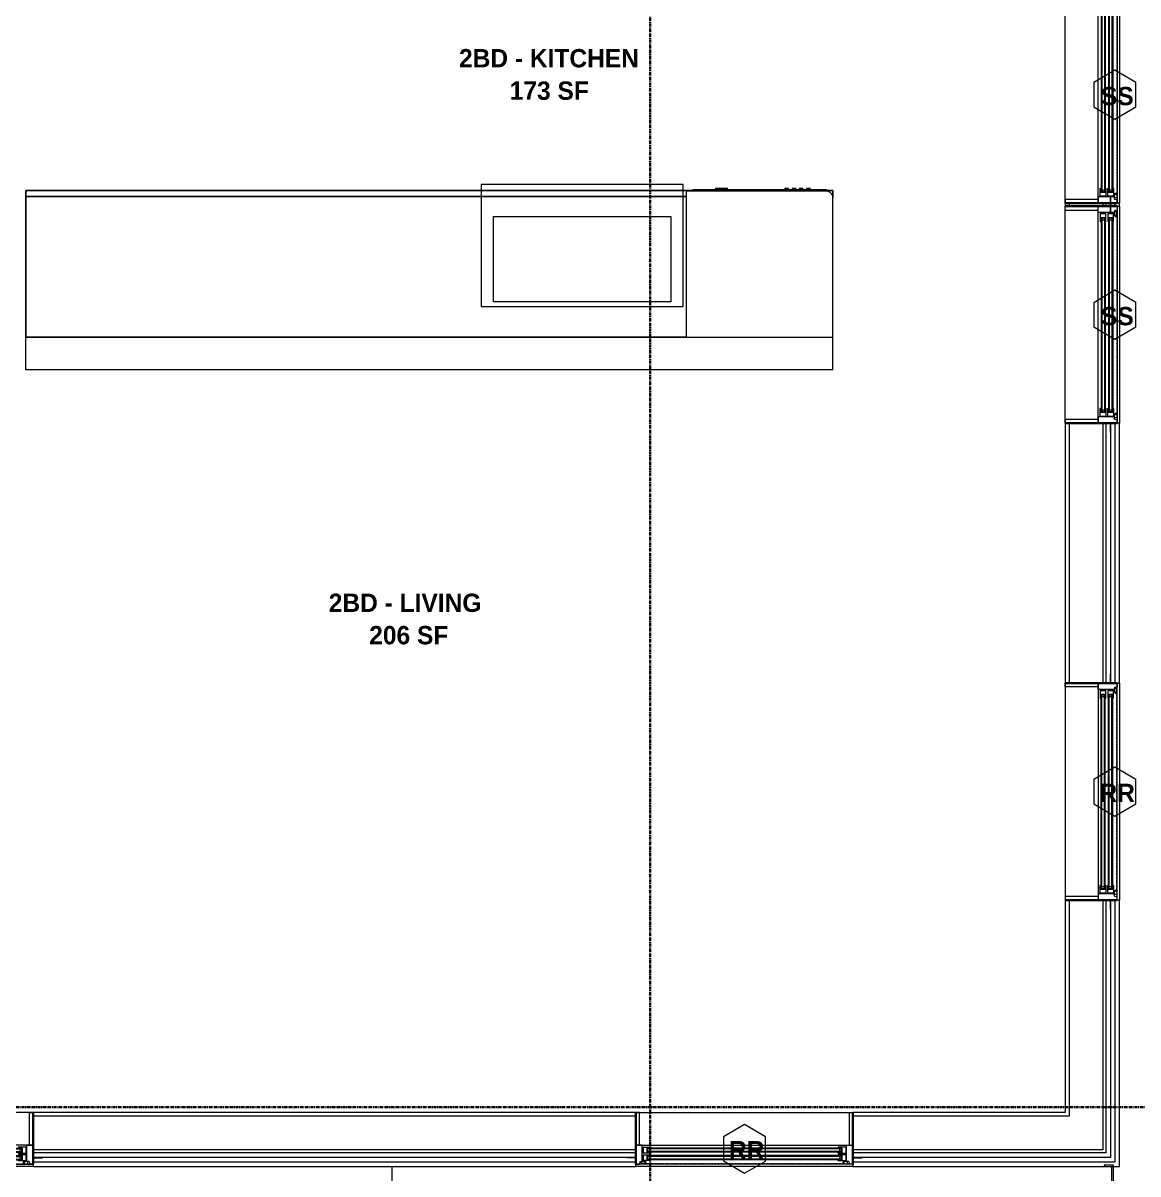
# Model space of a CAD drawing. Header units: inches. Extents: x -4058 to -1781, y 9814 to 12264.
# Drawn here: x -2275.9 to -2093.6, y 11274.8 to 11463.1 of the extents above; entities that cross this region are included whole.
import ezdxf

# ---------------------------------------------------------------- set-up
doc = ezdxf.new("R2010")
doc.units = ezdxf.units.IN
doc.header["$MEASUREMENT"] = 0
doc.linetypes.add('Dash', pattern=[0.25, 0.125, -0.125])
doc.linetypes.add('Grid Line 1_2_', pattern=[0.875, 0.5, -0.125, 0.125, -0.125])
for name, color, linetype, lineweight in [('0-1', 7, 'Continuous', 5), ('0-2', 7, 'Continuous', 9), ('A-AREA-IDEN', 2, 'Continuous', 9), ('A-DETL-GENF-HDLN-1', 7, 'Dash', 9), ('A-DETL-GENF-HDLN-2', 1, 'Continuous', 18), ('A-FLOR-1', 7, 'Continuous', 9), ('A-GLAZ', 151, 'Continuous', 18), ('A-GLAZ-1', 10, 'Continuous', 30), ('A-GLAZ-2', 7, 'Continuous', 9), ('A-GLAZ-CWMG-1', 7, 'Continuous', 9), ('A-GLAZ-IDEN', 152, 'Continuous', 9), ('A-WALL-1', 7, 'Continuous', 9), ('A-WALL-2', 250, 'Continuous', 18), ('A-WALL-3', 113, 'Continuous', 9), ('P-SANR-FIXT', 6, 'Continuous', 9), ('Q-CASE', 31, 'Continuous', 9), ('Q-SPCQ', 91, 'Continuous', 9), ('S-GRID-1', 1, 'Grid Line 1_2_', 30)]:
    doc.layers.add(name, color=color, linetype=linetype, lineweight=lineweight)
doc.styles.add('Century Gothic_B_1', font='GOTHICB.TTF', dxfattribs={"height": 3})

# ---------------------------------------------------------------- blocks, each defined once
blk = doc.blocks.new('Window-Double_Hung-Marvin-Essential - 1-WIDE _TEMP ALL_ ESDH3066-3454274-UNIT PLANS - 1ST FLOOR')
at = {"layer": 'A-DETL-GENF-HDLN-1'}
blk.add_line((16.1, 3.97), (-16.5, 3.97), dxfattribs=at)
at = {"layer": 'A-DETL-GENF-HDLN-2'}
for p, q in [((-17.75, 4.03), (-17.16, 4.03)), ((-17.75, 4.03), (-17.75, 0.94)), ((-17.08, 3.62), (-17.16, 4.03)), ((-16.85, 4), (-16.85, 3.62)), ((-16.3, 4), (-16.85, 4)), ((-16.3, 3.76), (-16.3, 4)), ((-16.18, 3.97), (-16.1, 3.97)), ((-16.18, 3.97), (-16.18, 3.76)), ((-16.1, 3.72), (-16.1, 3.97)), ((16.18, 3.97), (16.1, 3.97)), ((16.1, 3.72), (16.1, 3.97)), ((16.18, 3.97), (16.18, 3.76)), ((16.3, 3.76), (16.3, 4)), ((16.3, 4), (16.85, 4)), ((16.85, 4), (16.85, 3.62)), ((17.08, 3.62), (17.16, 4.03)), ((17.75, 4.03), (17.16, 4.03)), ((17.75, 4.03), (17.75, 0.94)), ((-19.25, 2.98), (-19.25, 2.94)), ((-17.75, 2.98), (-19.25, 2.98)), ((-19.25, 2.94), (-17.9, 2.94)), ((-17.9, 2.94), (-17.9, 2.83)), ((-17.9, 2.83), (-17.75, 2.83)), ((-17.08, 3.62), (-16.19, 3.62)), ((-16.38, 3.52), (-16.72, 3.52)), ((-16.72, 3.52), (-16.72, 0.94)), ((-15.34, 3.44), (-16.56, 3.44)), ((-16.56, 2.5), (-16.56, 3.44)), ((-16.56, 2.5), (-15.34, 2.5)), ((-15.34, 2.22), (-16.56, 2.22)), ((-16.56, 1.28), (-16.56, 2.22)), ((-16.38, 3.62), (-16.38, 3.52)), ((-16.18, 3.76), (-16.3, 3.76)), ((-16.19, 3.72), (-16.1, 3.72)), ((-16.19, 3.62), (-16.19, 3.72)), ((-15.94, 2.62), (-15.94, 3.34)), ((-15.94, 3.34), (-15.28, 3.34)), ((-15.28, 2.62), (-15.94, 2.62)), ((-15.94, 1.4), (-15.94, 2.12)), ((-15.94, 2.12), (-15.28, 2.12)), ((-15.84, 2.63), (-15.84, 3.32)), ((-15.84, 1.41), (-15.84, 2.1)), ((-15.54, 2.76), (-15.54, 3.2)), ((-15.54, 1.54), (-15.54, 1.98)), ((-15.34, 3.44), (-15.28, 3.38)), ((-15.34, 2.5), (-15.28, 2.56)), ((-15.34, 2.22), (-15.28, 2.16)), ((-15.28, 3.34), (-15.28, 3.38)), ((-15.28, 2.56), (-15.28, 2.62)), ((-15.28, 2.12), (-15.28, 2.16)), ((15.34, 3.44), (15.28, 3.38)), ((15.28, 3.34), (15.28, 3.38)), ((15.94, 3.34), (15.28, 3.34)), ((15.28, 2.56), (15.28, 2.62)), ((15.28, 2.62), (15.94, 2.62)), ((15.34, 2.5), (15.28, 2.56)), ((15.34, 2.22), (15.28, 2.16)), ((15.28, 2.12), (15.28, 2.16)), ((15.94, 2.12), (15.28, 2.12)), ((15.34, 3.44), (16.56, 3.44)), ((16.56, 2.5), (15.34, 2.5)), ((15.34, 2.22), (16.56, 2.22)), ((15.54, 2.76), (15.54, 3.2)), ((15.54, 1.54), (15.54, 1.98)), ((15.84, 2.63), (15.84, 3.32)), ((15.84, 1.41), (15.84, 2.1)), ((15.94, 2.62), (15.94, 3.34)), ((15.94, 1.4), (15.94, 2.12)), ((16.19, 3.72), (16.1, 3.72)), ((16.18, 3.76), (16.3, 3.76)), ((16.19, 3.62), (16.19, 3.72)), ((17.08, 3.62), (16.19, 3.62)), ((16.38, 3.62), (16.38, 3.52)), ((16.38, 3.52), (16.72, 3.52)), ((16.56, 2.5), (16.56, 3.44)), ((16.56, 1.28), (16.56, 2.22)), ((16.72, 3.52), (16.72, 0.94)), ((17.75, 2.98), (19.25, 2.98)), ((17.9, 2.83), (17.75, 2.83)), ((17.9, 2.94), (17.9, 2.83)), ((19.25, 2.94), (17.9, 2.94)), ((19.25, 2.98), (19.25, 2.94)), ((-16.72, 0.94), (-17.75, 0.94)), ((-17.13, 0.91), (-17.13, -4.44)), ((-16.56, 1.28), (-15.34, 1.28)), ((-15.28, 1.4), (-15.94, 1.4)), ((-15.34, 1.28), (-15.28, 1.34)), ((-15.28, 1.34), (-15.28, 1.4)), ((15.28, 1.34), (15.28, 1.4)), ((15.28, 1.4), (15.94, 1.4)), ((15.34, 1.28), (15.28, 1.34)), ((16.56, 1.28), (15.34, 1.28)), ((16.72, 0.94), (17.75, 0.94)), ((17.12, -4.44), (17.12, 0.91)), ((-17.13, -4.44), (-17.75, -4.44)), ((17.12, -4.44), (17.75, -4.44))]:
    blk.add_line(p, q, dxfattribs=at)
at = {"layer": 'A-GLAZ'}
for p, q in [((15.84, 3.32), (-15.84, 3.32)), ((15.84, 3.2), (-15.84, 3.2)), ((15.84, 2.76), (-15.84, 2.76)), ((15.84, 2.63), (-15.84, 2.63)), ((15.84, 2.1), (-15.84, 2.1)), ((15.84, 1.98), (-15.84, 1.98)), ((15.84, 1.54), (-15.84, 1.54)), ((15.84, 1.41), (-15.84, 1.41))]:
    blk.add_line(p, q, dxfattribs=at)
at = {"layer": 'A-GLAZ-1'}
for p, q in [((-17.75, 4.03), (-17.75, 0.94)), ((17.75, 0.94), (17.75, 4.03)), ((-17.75, 0.91), (-17.75, -4.44)), ((17.75, -4.44), (17.75, 0.91))]:
    blk.add_line(p, q, dxfattribs=at)
at = {"layer": 'A-GLAZ-2'}
for p, q in [((17.75, 4.03), (-17.75, 4.03)), ((19.62, 4.5), (17.75, 4.5)), ((17.75, 4.5), (17.75, 4.44)), ((17.75, 4.44), (19.62, 4.44)), ((19.62, 4.44), (19.62, 4.5)), ((-17.75, 0.94), (17.75, 0.94)), ((-17.75, -4.44), (17.75, -4.44))]:
    blk.add_line(p, q, dxfattribs=at)
blk = doc.blocks.new('Window-Double_Hung-Marvin-Essential - 1-WIDE _TEMP LOWER_ ESDH3066-3454273-UNIT PLANS - 1ST FLOOR')
at = {"layer": 'A-DETL-GENF-HDLN-1'}
blk.add_line((16.1, -3.97), (-16.5, -3.97), dxfattribs=at)
at = {"layer": 'A-DETL-GENF-HDLN-2'}
for p, q in [((-17.13, 4.44), (-17.75, 4.44)), ((-17.13, -0.91), (-17.13, 4.44)), ((17.12, 4.44), (17.75, 4.44)), ((17.12, 4.44), (17.12, -0.91)), ((-16.72, -0.94), (-17.75, -0.94)), ((-17.75, -4.03), (-17.75, -0.94)), ((-16.72, -3.52), (-16.72, -0.94)), ((-16.56, -1.28), (-15.34, -1.28)), ((-16.56, -1.28), (-16.56, -2.22)), ((-15.28, -1.4), (-15.94, -1.4)), ((-15.94, -1.4), (-15.94, -2.12)), ((-15.84, -1.41), (-15.84, -2.1)), ((-15.54, -1.54), (-15.54, -1.98)), ((-15.34, -1.28), (-15.28, -1.34)), ((-15.28, -1.34), (-15.28, -1.4)), ((15.34, -1.28), (15.28, -1.34)), ((15.28, -1.34), (15.28, -1.4)), ((15.28, -1.4), (15.94, -1.4)), ((16.56, -1.28), (15.34, -1.28)), ((15.54, -1.54), (15.54, -1.98)), ((15.84, -1.41), (15.84, -2.1)), ((15.94, -1.4), (15.94, -2.12)), ((16.56, -1.28), (16.56, -2.22)), ((16.72, -3.52), (16.72, -0.94)), ((16.72, -0.94), (17.75, -0.94)), ((17.75, -4.03), (17.75, -0.94)), ((-19.25, -2.98), (-19.25, -2.94)), ((-19.25, -2.94), (-17.9, -2.94)), ((-17.75, -2.98), (-19.25, -2.98)), ((-17.9, -2.94), (-17.9, -2.83)), ((-17.9, -2.83), (-17.75, -2.83)), ((-17.08, -3.62), (-17.16, -4.03)), ((-17.08, -3.62), (-16.19, -3.62)), ((-16.85, -4), (-16.85, -3.62)), ((-16.38, -3.52), (-16.72, -3.52)), ((-15.34, -2.22), (-16.56, -2.22)), ((-16.56, -2.5), (-15.34, -2.5)), ((-16.56, -2.5), (-16.56, -3.44)), ((-15.34, -3.44), (-16.56, -3.44)), ((-16.38, -3.62), (-16.38, -3.52)), ((-16.18, -3.76), (-16.3, -3.76)), ((-16.3, -3.76), (-16.3, -4)), ((-16.19, -3.62), (-16.19, -3.72)), ((-16.19, -3.72), (-16.1, -3.72)), ((-16.18, -3.97), (-16.18, -3.76)), ((-16.1, -3.72), (-16.1, -3.97)), ((-15.94, -2.12), (-15.28, -2.12)), ((-15.28, -2.62), (-15.94, -2.62)), ((-15.94, -2.62), (-15.94, -3.34)), ((-15.94, -3.34), (-15.28, -3.34)), ((-15.84, -2.63), (-15.84, -3.32)), ((-15.54, -2.76), (-15.54, -3.2)), ((-15.34, -2.22), (-15.28, -2.16)), ((-15.34, -2.5), (-15.28, -2.56)), ((-15.34, -3.44), (-15.28, -3.38)), ((-15.28, -2.12), (-15.28, -2.16)), ((-15.28, -2.56), (-15.28, -2.62)), ((-15.28, -3.34), (-15.28, -3.38)), ((15.28, -2.12), (15.28, -2.16)), ((15.94, -2.12), (15.28, -2.12)), ((15.34, -2.22), (15.28, -2.16)), ((15.34, -2.5), (15.28, -2.56)), ((15.28, -2.56), (15.28, -2.62)), ((15.28, -2.62), (15.94, -2.62)), ((15.28, -3.34), (15.28, -3.38)), ((15.94, -3.34), (15.28, -3.34)), ((15.34, -3.44), (15.28, -3.38)), ((15.34, -2.22), (16.56, -2.22)), ((16.56, -2.5), (15.34, -2.5)), ((15.34, -3.44), (16.56, -3.44)), ((15.54, -2.76), (15.54, -3.2)), ((15.84, -2.63), (15.84, -3.32)), ((15.94, -2.62), (15.94, -3.34)), ((16.19, -3.72), (16.1, -3.72)), ((16.1, -3.72), (16.1, -3.97)), ((16.18, -3.97), (16.18, -3.76)), ((16.18, -3.76), (16.3, -3.76)), ((17.08, -3.62), (16.19, -3.62)), ((16.19, -3.62), (16.19, -3.72)), ((16.3, -3.76), (16.3, -4)), ((16.38, -3.62), (16.38, -3.52)), ((16.38, -3.52), (16.72, -3.52)), ((16.56, -2.5), (16.56, -3.44)), ((16.85, -4), (16.85, -3.62)), ((17.08, -3.62), (17.16, -4.03)), ((17.9, -2.83), (17.75, -2.83)), ((17.75, -2.98), (19.25, -2.98)), ((17.9, -2.94), (17.9, -2.83)), ((19.25, -2.94), (17.9, -2.94)), ((19.25, -2.98), (19.25, -2.94)), ((-17.75, -4.03), (-17.16, -4.03)), ((-16.3, -4), (-16.85, -4)), ((-16.18, -3.97), (-16.1, -3.97)), ((16.18, -3.97), (16.1, -3.97)), ((16.3, -4), (16.85, -4)), ((17.75, -4.03), (17.16, -4.03))]:
    blk.add_line(p, q, dxfattribs=at)
at = {"layer": 'A-GLAZ'}
for p, q in [((15.84, -1.41), (-15.84, -1.41)), ((15.84, -1.54), (-15.84, -1.54)), ((15.84, -1.98), (-15.84, -1.98)), ((15.84, -2.1), (-15.84, -2.1)), ((15.84, -2.63), (-15.84, -2.63)), ((15.84, -2.76), (-15.84, -2.76)), ((15.84, -3.2), (-15.84, -3.2)), ((15.84, -3.32), (-15.84, -3.32))]:
    blk.add_line(p, q, dxfattribs=at)
at = {"layer": 'A-GLAZ-1'}
for p, q in [((-17.75, -0.91), (-17.75, 4.44)), ((17.75, 4.44), (17.75, -0.91)), ((-17.75, -4.03), (-17.75, -0.94)), ((17.75, -0.94), (17.75, -4.03))]:
    blk.add_line(p, q, dxfattribs=at)
at = {"layer": 'A-GLAZ-2'}
for p, q in [((-17.75, 4.44), (17.75, 4.44)), ((-17.75, -0.94), (17.75, -0.94)), ((17.75, -4.03), (-17.75, -4.03))]:
    blk.add_line(p, q, dxfattribs=at)
blk = doc.blocks.new('Window-Double_Hung-Marvin-Essential - 1-WIDE _TEMP LOWER_ ESDH3066-3454275-UNIT PLANS - 1ST FLOOR')
at = {"layer": 'A-DETL-GENF-HDLN-1'}
blk.add_line((16.1, 3.97), (-16.5, 3.97), dxfattribs=at)
at = {"layer": 'A-DETL-GENF-HDLN-2'}
for p, q in [((-17.75, 4.03), (-17.16, 4.03)), ((-17.75, 4.03), (-17.75, 0.94)), ((-17.08, 3.62), (-17.16, 4.03)), ((-16.85, 4), (-16.85, 3.62)), ((-16.3, 4), (-16.85, 4)), ((-16.3, 3.76), (-16.3, 4)), ((-16.18, 3.97), (-16.1, 3.97)), ((-16.18, 3.97), (-16.18, 3.76)), ((-16.1, 3.72), (-16.1, 3.97)), ((16.18, 3.97), (16.1, 3.97)), ((16.1, 3.72), (16.1, 3.97)), ((16.18, 3.97), (16.18, 3.76)), ((16.3, 3.76), (16.3, 4)), ((16.3, 4), (16.85, 4)), ((16.85, 4), (16.85, 3.62)), ((17.08, 3.62), (17.16, 4.03)), ((17.75, 4.03), (17.16, 4.03)), ((17.75, 4.03), (17.75, 0.94)), ((-19.25, 2.98), (-19.25, 2.94)), ((-17.75, 2.98), (-19.25, 2.98)), ((-19.25, 2.94), (-17.9, 2.94)), ((-17.9, 2.94), (-17.9, 2.83)), ((-17.9, 2.83), (-17.75, 2.83)), ((-17.08, 3.62), (-16.19, 3.62)), ((-16.38, 3.52), (-16.72, 3.52)), ((-16.72, 3.52), (-16.72, 0.94)), ((-15.34, 3.44), (-16.56, 3.44)), ((-16.56, 2.5), (-16.56, 3.44)), ((-16.56, 2.5), (-15.34, 2.5)), ((-15.34, 2.22), (-16.56, 2.22)), ((-16.56, 1.28), (-16.56, 2.22)), ((-16.38, 3.62), (-16.38, 3.52)), ((-16.18, 3.76), (-16.3, 3.76)), ((-16.19, 3.72), (-16.1, 3.72)), ((-16.19, 3.62), (-16.19, 3.72)), ((-15.94, 2.62), (-15.94, 3.34)), ((-15.94, 3.34), (-15.28, 3.34)), ((-15.28, 2.62), (-15.94, 2.62)), ((-15.94, 1.4), (-15.94, 2.12)), ((-15.94, 2.12), (-15.28, 2.12)), ((-15.84, 2.63), (-15.84, 3.32)), ((-15.84, 1.41), (-15.84, 2.1)), ((-15.54, 2.76), (-15.54, 3.2)), ((-15.54, 1.54), (-15.54, 1.98)), ((-15.34, 3.44), (-15.28, 3.38)), ((-15.34, 2.5), (-15.28, 2.56)), ((-15.34, 2.22), (-15.28, 2.16)), ((-15.28, 3.34), (-15.28, 3.38)), ((-15.28, 2.56), (-15.28, 2.62)), ((-15.28, 2.12), (-15.28, 2.16)), ((15.34, 3.44), (15.28, 3.38)), ((15.28, 3.34), (15.28, 3.38)), ((15.94, 3.34), (15.28, 3.34)), ((15.28, 2.56), (15.28, 2.62)), ((15.28, 2.62), (15.94, 2.62)), ((15.34, 2.5), (15.28, 2.56)), ((15.34, 2.22), (15.28, 2.16)), ((15.28, 2.12), (15.28, 2.16)), ((15.94, 2.12), (15.28, 2.12)), ((15.34, 3.44), (16.56, 3.44)), ((16.56, 2.5), (15.34, 2.5)), ((15.34, 2.22), (16.56, 2.22)), ((15.54, 2.76), (15.54, 3.2)), ((15.54, 1.54), (15.54, 1.98)), ((15.84, 2.63), (15.84, 3.32)), ((15.84, 1.41), (15.84, 2.1)), ((15.94, 2.62), (15.94, 3.34)), ((15.94, 1.4), (15.94, 2.12)), ((16.19, 3.72), (16.1, 3.72)), ((16.18, 3.76), (16.3, 3.76)), ((16.19, 3.62), (16.19, 3.72)), ((17.08, 3.62), (16.19, 3.62)), ((16.38, 3.62), (16.38, 3.52)), ((16.38, 3.52), (16.72, 3.52)), ((16.56, 2.5), (16.56, 3.44)), ((16.56, 1.28), (16.56, 2.22)), ((16.72, 3.52), (16.72, 0.94)), ((17.75, 2.98), (19.25, 2.98)), ((17.9, 2.83), (17.75, 2.83)), ((17.9, 2.94), (17.9, 2.83)), ((19.25, 2.94), (17.9, 2.94)), ((19.25, 2.98), (19.25, 2.94)), ((-16.72, 0.94), (-17.75, 0.94)), ((-17.13, 0.91), (-17.13, -4.44)), ((-16.56, 1.28), (-15.34, 1.28)), ((-15.28, 1.4), (-15.94, 1.4)), ((-15.34, 1.28), (-15.28, 1.34)), ((-15.28, 1.34), (-15.28, 1.4)), ((15.28, 1.34), (15.28, 1.4)), ((15.28, 1.4), (15.94, 1.4)), ((15.34, 1.28), (15.28, 1.34)), ((16.56, 1.28), (15.34, 1.28)), ((16.72, 0.94), (17.75, 0.94)), ((17.12, -4.44), (17.12, 0.91)), ((-17.13, -4.44), (-17.75, -4.44)), ((17.12, -4.44), (17.75, -4.44))]:
    blk.add_line(p, q, dxfattribs=at)
at = {"layer": 'A-GLAZ'}
for p, q in [((15.84, 3.32), (-15.84, 3.32)), ((15.84, 3.2), (-15.84, 3.2)), ((15.84, 2.76), (-15.84, 2.76)), ((15.84, 2.63), (-15.84, 2.63)), ((15.84, 2.1), (-15.84, 2.1)), ((15.84, 1.98), (-15.84, 1.98)), ((15.84, 1.54), (-15.84, 1.54)), ((15.84, 1.41), (-15.84, 1.41))]:
    blk.add_line(p, q, dxfattribs=at)
at = {"layer": 'A-GLAZ-1'}
for p, q in [((-17.75, 4.03), (-17.75, 0.94)), ((17.75, 0.94), (17.75, 4.03)), ((-17.75, 0.91), (-17.75, -4.44)), ((17.75, -4.44), (17.75, 0.91))]:
    blk.add_line(p, q, dxfattribs=at)
at = {"layer": 'A-GLAZ-2'}
for p, q in [((17.75, 4.03), (-17.75, 4.03)), ((-17.75, 0.94), (17.75, 0.94)), ((-17.75, -4.44), (17.75, -4.44))]:
    blk.add_line(p, q, dxfattribs=at)
blk = doc.blocks.new('Window-Double_Hung-Marvin-Essential - 2-WIDE _TEMP ALL LOW_ ESDH3066-3454284-UNIT PLANS - 1ST FLOOR')
at = {"layer": 'A-DETL-GENF-HDLN-1'}
blk.add_line((16.1, -3.97), (-16.5, -3.97), dxfattribs=at)
at = {"layer": 'A-DETL-GENF-HDLN-2'}
for p, q in [((-17.13, 4.44), (-17.75, 4.44)), ((-17.13, -0.91), (-17.13, 4.44)), ((17.12, 4.44), (17.75, 4.44)), ((17.12, 4.44), (17.12, -0.91)), ((-16.72, -0.94), (-17.75, -0.94)), ((-17.75, -4.03), (-17.75, -0.94)), ((-16.72, -3.52), (-16.72, -0.94)), ((-16.56, -1.28), (-15.34, -1.28)), ((-16.56, -1.28), (-16.56, -2.22)), ((-15.28, -1.4), (-15.94, -1.4)), ((-15.94, -1.4), (-15.94, -2.12)), ((-15.84, -1.41), (-15.84, -2.1)), ((-15.54, -1.54), (-15.54, -1.98)), ((-15.34, -1.28), (-15.28, -1.34)), ((-15.28, -1.34), (-15.28, -1.4)), ((15.34, -1.28), (15.28, -1.34)), ((15.28, -1.34), (15.28, -1.4)), ((15.28, -1.4), (15.94, -1.4)), ((16.56, -1.28), (15.34, -1.28)), ((15.54, -1.54), (15.54, -1.98)), ((15.84, -1.41), (15.84, -2.1)), ((15.94, -1.4), (15.94, -2.12)), ((16.56, -1.28), (16.56, -2.22)), ((16.72, -3.52), (16.72, -0.94)), ((16.72, -0.94), (17.75, -0.94)), ((17.75, -4.03), (17.75, -0.94)), ((-19.25, -2.98), (-19.25, -2.94)), ((-19.25, -2.94), (-17.9, -2.94)), ((-17.75, -2.98), (-19.25, -2.98)), ((-17.9, -2.94), (-17.9, -2.83)), ((-17.9, -2.83), (-17.75, -2.83)), ((-17.08, -3.62), (-17.16, -4.03)), ((-17.08, -3.62), (-16.19, -3.62)), ((-16.85, -4), (-16.85, -3.62)), ((-16.38, -3.52), (-16.72, -3.52)), ((-15.34, -2.22), (-16.56, -2.22)), ((-16.56, -2.5), (-15.34, -2.5)), ((-16.56, -2.5), (-16.56, -3.44)), ((-15.34, -3.44), (-16.56, -3.44)), ((-16.38, -3.62), (-16.38, -3.52)), ((-16.18, -3.76), (-16.3, -3.76)), ((-16.3, -3.76), (-16.3, -4)), ((-16.19, -3.62), (-16.19, -3.72)), ((-16.19, -3.72), (-16.1, -3.72)), ((-16.18, -3.97), (-16.18, -3.76)), ((-16.1, -3.72), (-16.1, -3.97)), ((-15.94, -2.12), (-15.28, -2.12)), ((-15.28, -2.62), (-15.94, -2.62)), ((-15.94, -2.62), (-15.94, -3.34)), ((-15.94, -3.34), (-15.28, -3.34)), ((-15.84, -2.63), (-15.84, -3.32)), ((-15.54, -2.76), (-15.54, -3.2)), ((-15.34, -2.22), (-15.28, -2.16)), ((-15.34, -2.5), (-15.28, -2.56)), ((-15.34, -3.44), (-15.28, -3.38)), ((-15.28, -2.12), (-15.28, -2.16)), ((-15.28, -2.56), (-15.28, -2.62)), ((-15.28, -3.34), (-15.28, -3.38)), ((15.28, -2.12), (15.28, -2.16)), ((15.94, -2.12), (15.28, -2.12)), ((15.34, -2.22), (15.28, -2.16)), ((15.34, -2.5), (15.28, -2.56)), ((15.28, -2.56), (15.28, -2.62)), ((15.28, -2.62), (15.94, -2.62)), ((15.28, -3.34), (15.28, -3.38)), ((15.94, -3.34), (15.28, -3.34)), ((15.34, -3.44), (15.28, -3.38)), ((15.34, -2.22), (16.56, -2.22)), ((16.56, -2.5), (15.34, -2.5)), ((15.34, -3.44), (16.56, -3.44)), ((15.54, -2.76), (15.54, -3.2)), ((15.84, -2.63), (15.84, -3.32)), ((15.94, -2.62), (15.94, -3.34)), ((16.19, -3.72), (16.1, -3.72)), ((16.1, -3.72), (16.1, -3.97)), ((16.18, -3.97), (16.18, -3.76)), ((16.18, -3.76), (16.3, -3.76)), ((17.08, -3.62), (16.19, -3.62)), ((16.19, -3.62), (16.19, -3.72)), ((16.3, -3.76), (16.3, -4)), ((16.38, -3.62), (16.38, -3.52)), ((16.38, -3.52), (16.72, -3.52)), ((16.56, -2.5), (16.56, -3.44)), ((16.85, -4), (16.85, -3.62)), ((17.08, -3.62), (17.16, -4.03)), ((17.9, -2.83), (17.75, -2.83)), ((17.75, -2.98), (19.25, -2.98)), ((17.9, -2.94), (17.9, -2.83)), ((19.25, -2.94), (17.9, -2.94)), ((19.25, -2.98), (19.25, -2.94)), ((-17.75, -4.03), (-17.16, -4.03)), ((-16.3, -4), (-16.85, -4)), ((-16.18, -3.97), (-16.1, -3.97)), ((16.18, -3.97), (16.1, -3.97)), ((16.3, -4), (16.85, -4)), ((17.75, -4.03), (17.16, -4.03))]:
    blk.add_line(p, q, dxfattribs=at)
at = {"layer": 'A-GLAZ'}
for p, q in [((15.84, -1.41), (-15.84, -1.41)), ((15.84, -1.54), (-15.84, -1.54)), ((15.84, -1.98), (-15.84, -1.98)), ((15.84, -2.1), (-15.84, -2.1)), ((15.84, -2.63), (-15.84, -2.63)), ((15.84, -2.76), (-15.84, -2.76)), ((15.84, -3.2), (-15.84, -3.2)), ((15.84, -3.32), (-15.84, -3.32))]:
    blk.add_line(p, q, dxfattribs=at)
at = {"layer": 'A-GLAZ-1'}
for p, q in [((-17.75, -0.91), (-17.75, 4.44)), ((17.75, 4.44), (17.75, -0.91)), ((-17.75, -4.03), (-17.75, -0.94)), ((17.75, -0.94), (17.75, -4.03))]:
    blk.add_line(p, q, dxfattribs=at)
at = {"layer": 'A-GLAZ-2'}
for p, q in [((-17.75, 4.44), (17.75, 4.44)), ((-17.75, -0.94), (17.75, -0.94)), ((17.75, -4.03), (-17.75, -4.03))]:
    blk.add_line(p, q, dxfattribs=at)
blk = doc.blocks.new('Rectangular Mullion - RAILING POST-2680127-UNIT PLANS - 1ST FLOOR')
at = {"layer": 'A-GLAZ-CWMG-1'}
for p, q in [((-3, 0), (-3, 1.5)), ((-3, 1.5), (0, 1.5)), ((-2.72, 1.18), (-2.79, 0.21)), ((-0.28, 1.18), (-2.72, 1.18)), ((-0.21, 0.21), (-0.28, 1.18)), ((0, 1.5), (0, 0))]:
    blk.add_line(p, q, dxfattribs=at)
for centre, radius, start, end in [((-3, 0.21), 0.21, 270, 0.528), ((0, 0.21), 0.211, 179.472, 270)]:
    blk.add_arc(centre, radius, start, end, dxfattribs=at)
blk = doc.blocks.new('CTR - 1st Phase - Shell_rvt-1-UNIT PLANS - 1ST FLOOR')
at = {"layer": 'A-FLOR-1'}
blk.add_line((-2215.52, 11164.59), (-2215.52, 11276.04), dxfattribs=at)
at = {"layer": 'A-WALL-1'}
for p, q in [((-2096.57, 11469.14), (-2096.57, 11433.64)), ((-2105.45, 11433.64), (-2105.45, 11433.14)), ((-2100.07, 11433.64), (-2100.1, 11433.64)), ((-2100.1, 11433.14), (-2100.07, 11433.14)), ((-2096.57, 11433.64), (-2096.98, 11433.64)), ((-2096.98, 11433.14), (-2096.57, 11433.14)), ((-2096.57, 11433.14), (-2096.57, 11433.64)), ((-2096.57, 11433.14), (-2096.57, 11397.64)), ((-2105.45, 11397.64), (-2105.45, 11355.14)), ((-2100.07, 11397.64), (-2100.1, 11397.64)), ((-2096.57, 11397.64), (-2096.98, 11397.64)), ((-2096.57, 11355.14), (-2096.57, 11397.64)), ((-2100.1, 11355.14), (-2100.07, 11355.14)), ((-2096.98, 11355.14), (-2096.57, 11355.14)), ((-2096.57, 11355.14), (-2096.57, 11319.64)), ((-2105.45, 11319.64), (-2105.45, 11284.91)), ((-2100.07, 11319.64), (-2100.1, 11319.64)), ((-2096.57, 11319.64), (-2096.98, 11319.64)), ((-2096.57, 11284.91), (-2096.57, 11319.64)), ((-2175.67, 11284.91), (-2274.22, 11284.91)), ((-2105.45, 11284.91), (-2140.17, 11284.91)), ((-2096.57, 11276.79), (-2096.57, 11284.91)), ((-2274.22, 11279.57), (-2274.22, 11279.54)), ((-2175.67, 11279.54), (-2175.67, 11279.57)), ((-2140.17, 11279.57), (-2140.17, 11279.54)), ((-2274.22, 11276.04), (-2309.72, 11276.04)), ((-2274.22, 11276.45), (-2274.22, 11276.04)), ((-2274.22, 11276.04), (-2175.67, 11276.04)), ((-2175.67, 11276.04), (-2175.67, 11276.45)), ((-2140.17, 11276.04), (-2175.67, 11276.04)), ((-2140.17, 11276.45), (-2140.17, 11276.04)), ((-2140.17, 11276.04), (-2096.57, 11276.04)), ((-2096.57, 11276.04), (-2096.57, 11276.79))]:
    blk.add_line(p, q, dxfattribs=at)
at = {"layer": 'A-WALL-2'}
for p, q in [((-2104.82, 11433.64), (-2104.82, 11433.14)), ((-2099.32, 11433.64), (-2099.32, 11433.14)), ((-2098.82, 11433.64), (-2098.82, 11433.14)), ((-2098.07, 11433.64), (-2098.07, 11433.14)), ((-2097.32, 11433.64), (-2097.32, 11433.14)), ((-2104.82, 11397.64), (-2104.82, 11355.14)), ((-2099.32, 11397.64), (-2099.32, 11355.14)), ((-2098.82, 11397.64), (-2098.82, 11355.14)), ((-2098.07, 11397.64), (-2098.07, 11355.14)), ((-2097.32, 11397.64), (-2097.32, 11355.14)), ((-2104.82, 11319.64), (-2104.82, 11284.91)), ((-2099.32, 11319.64), (-2099.32, 11284.91)), ((-2098.82, 11319.64), (-2098.82, 11284.91)), ((-2098.07, 11319.64), (-2098.07, 11284.91)), ((-2097.32, 11319.64), (-2097.32, 11284.91)), ((-2175.67, 11284.29), (-2274.22, 11284.29)), ((-2104.82, 11284.29), (-2140.17, 11284.29)), ((-2104.82, 11284.91), (-2104.82, 11284.29)), ((-2099.32, 11284.91), (-2099.32, 11284.29)), ((-2099.32, 11284.29), (-2099.32, 11278.79)), ((-2098.82, 11284.91), (-2098.82, 11278.79)), ((-2098.07, 11284.91), (-2098.07, 11278.29)), ((-2097.32, 11284.91), (-2097.32, 11277.54)), ((-2175.67, 11278.79), (-2274.22, 11278.79)), ((-2175.67, 11278.29), (-2274.22, 11278.29)), ((-2099.32, 11278.79), (-2140.17, 11278.79)), ((-2098.82, 11278.29), (-2140.17, 11278.29)), ((-2098.82, 11278.79), (-2098.82, 11278.29)), ((-2098.07, 11278.29), (-2098.07, 11277.54)), ((-2175.67, 11277.54), (-2274.22, 11277.54)), ((-2175.67, 11276.79), (-2274.22, 11276.79)), ((-2098.07, 11277.54), (-2140.17, 11277.54)), ((-2097.32, 11276.79), (-2140.17, 11276.79)), ((-2097.32, 11277.54), (-2097.32, 11276.79))]:
    blk.add_line(p, q, dxfattribs=at)
at = {"layer": '0-2'}
for name, p, rotation in [('Window-Double_Hung-Marvin-Essential - 2-WIDE _TEMP ALL LOW_ ESDH3066-3454284-UNIT PLANS - 1ST FLOOR', (-2101.01, 11451.39), 89.99999999999882), ('Window-Double_Hung-Marvin-Essential - 2-WIDE _TEMP ALL LOW_ ESDH3066-3454284-UNIT PLANS - 1ST FLOOR', (-2101.01, 11415.39), 89.99999999999882), ('Window-Double_Hung-Marvin-Essential - 1-WIDE _TEMP LOWER_ ESDH3066-3454275-UNIT PLANS - 1ST FLOOR', (-2101.01, 11337.39), 269.9999999999988), ('Window-Double_Hung-Marvin-Essential - 1-WIDE _TEMP ALL_ ESDH3066-3454274-UNIT PLANS - 1ST FLOOR', (-2291.97, 11280.48), 180)]:
    blk.add_blockref(name, p, dxfattribs=dict(at, rotation=rotation))
blk.add_blockref('Window-Double_Hung-Marvin-Essential - 1-WIDE _TEMP LOWER_ ESDH3066-3454273-UNIT PLANS - 1ST FLOOR', (-2157.92, 11280.48), dxfattribs=at)
at = {"layer": '0-2', "extrusion": (0, 0, -1), "rotation": 90.0000000000005}
blk.add_blockref('Rectangular Mullion - RAILING POST-2680127-UNIT PLANS - 1ST FLOOR', (2099.07, 11276.29), dxfattribs=at)
blk = doc.blocks.new('CTR - 1st Phase - Structure_rvt-1-UNIT PLANS - 1ST FLOOR')
at = {"layer": 'S-GRID-1'}
for p, q in [((-2173.32, 9814.03), (-2173.32, 12247.5)), ((-1781.27, 11285.79), (-4041.78, 11285.79))]:
    blk.add_line(p, q, dxfattribs=at)
blk = doc.blocks.new('OD_CW_Base Cabinet - OD_CW_Base Cabinet-4331363-UNIT PLANS - 1ST FLOOR')
at = {"layer": 'Q-CASE'}
for p, q in [((132.74, 24), (24.74, 24)), ((132.74, 0), (132.74, 24)), ((0.74, 1.2), (0.74, 0)), ((0.74, 0), (132.74, 0))]:
    blk.add_line(p, q, dxfattribs=at)
blk = doc.blocks.new('Dishwasher_15404 - 34_ counter-V75-UNIT PLANS - 1ST FLOOR')
at = {"layer": 'Q-SPCQ'}
for p, q in [((23.68, 0), (0, 0)), ((0, 0), (0, -24)), ((23.87, -22.93), (23.87, -0.2)), ((24.12, -1.09), (24, -1.09)), ((24.12, -1.09), (24.12, -22.91)), ((24.37, -4.82), (24.12, -4.82)), ((24.37, -4.82), (24.37, -5.81)), ((24.12, -6.79), (24.37, -6.79)), ((24.37, -5.81), (24.37, -6.79)), ((24.37, -16.15), (24.12, -16.15)), ((24.12, -16.74), (24.37, -16.74)), ((24.37, -16.15), (24.37, -16.74)), ((24.37, -17.33), (24.12, -17.33)), ((24.12, -17.92), (24.37, -17.92)), ((24.37, -18.51), (24.12, -18.51)), ((24.37, -17.33), (24.37, -17.92)), ((24.37, -18.51), (24.37, -19.1)), ((24.12, -19.1), (24.37, -19.1)), ((24.37, -19.69), (24.12, -19.69)), ((24.12, -20.28), (24.37, -20.28)), ((24.37, -19.69), (24.37, -20.28)), ((0, -24), (22.8, -24)), ((24.12, -22.91), (24, -22.91))]:
    blk.add_line(p, q, dxfattribs=at)
for centre, radius, start, end in [((23.68, -0.2), 0.197, 360, 90), ((22.8, -22.93), 1.07, 270, 0)]:
    blk.add_arc(centre, radius, start, end, dxfattribs=at)
blk = doc.blocks.new('Stainless Steel Farmhous Kitchen Sink - Stainless Steel Farmhous Kitchen Sink-4315883-UNIT PLANS - 1ST FLOOR')
at = {"layer": 'P-SANR-FIXT'}
for p, q in [((-33, 22.2), (-33, 2.25)), ((0, 22.2), (-33, 22.2)), ((0, 2.25), (0, 22.2)), ((-31, 3), (-31, 16.96)), ((-31, 16.96), (-2, 16.96)), ((-2, 16.96), (-2, 3)), ((-33, 2.25), (0, 2.25)), ((-2, 3), (-31, 3))]:
    blk.add_line(p, q, dxfattribs=at)
blk = doc.blocks.new('Window Tag - ONE-4156801-UNIT PLANS - 1ST FLOOR')
at = {"layer": 'A-GLAZ-IDEN'}
for p, q in [((0, 0.125), (-0.1071, 0.0619)), ((0.107, 0.062), (0, 0.125)), ((-0.1071, 0.0619), (-0.1071, -0.0619)), ((0.107, -0.0624), (0.107, 0.062)), ((-0.1071, -0.0619), (0, -0.125)), ((0, -0.125), (0.107, -0.0624))]:
    blk.add_line(p, q, dxfattribs=at)

msp = doc.modelspace()

# ---------------------------------------------------------------- block references
at = {"layer": '0-1'}
msp.add_blockref('CTR - 1st Phase - Shell_rvt-1-UNIT PLANS - 1ST FLOOR', (0, 0), dxfattribs=at)

# ---------------------------------------------------------------- next in the draw order: linework, layer by layer
at = {"layer": 'A-WALL-3'}
for p, q in [((-2275.45, 11411.74), (-2167.45, 11411.74)), ((-2275.45, 11406.36), (-2275.45, 11411.74)), ((-2143.45, 11406.36), (-2143.45, 11411.74)), ((-2143.45, 11406.36), (-2275.45, 11406.36))]:
    msp.add_line(p, q, dxfattribs=at)
at = {"layer": 'Q-CASE'}
for p, q in [((-2275.45, 11434.74), (-2275.45, 11435.74)), ((-2275.45, 11435.74), (-2143.45, 11435.74)), ((-2275.45, 11411.74), (-2275.45, 11434.74)), ((-2275.45, 11434.74), (-2167.45, 11434.74)), ((-2167.45, 11434.74), (-2275.45, 11434.74)), ((-2143.47, 11434.74), (-2143.45, 11434.74)), ((-2143.45, 11434.74), (-2143.47, 11434.74)), ((-2143.45, 11435.74), (-2143.45, 11434.74)), ((-2143.45, 11434.74), (-2143.45, 11434.54)), ((-2167.45, 11411.74), (-2275.45, 11411.74))]:
    msp.add_line(p, q, dxfattribs=at)

# ---------------------------------------------------------------- next in the draw order: block references
at = {"layer": '0-1'}
msp.add_blockref('CTR - 1st Phase - Structure_rvt-1-UNIT PLANS - 1ST FLOOR', (0, 0), dxfattribs=at)
at = {"layer": 'A-GLAZ-IDEN', "xscale": 31.99999999999999, "yscale": 31.99999999999999, "zscale": 31.99999999999999}
for p in [(-2097.35, 11451.39), (-2097.35, 11415.39), (-2097.35, 11337.39), (-2157.92, 11278.95)]:
    msp.add_blockref('Window Tag - ONE-4156801-UNIT PLANS - 1ST FLOOR', p, dxfattribs=at)
at = {"layer": 'P-SANR-FIXT'}
msp.add_blockref('Stainless Steel Farmhous Kitchen Sink - Stainless Steel Farmhous Kitchen Sink-4315883-UNIT PLANS - 1ST FLOOR', (-2167.95, 11414.52), dxfattribs=at)
at = {"layer": 'Q-CASE', "rotation": 180}
msp.add_blockref('OD_CW_Base Cabinet - OD_CW_Base Cabinet-4331363-UNIT PLANS - 1ST FLOOR', (-2142.71, 11435.74), dxfattribs=at)
at = {"layer": 'Q-SPCQ', "rotation": 90.00000000000064}
msp.add_blockref('Dishwasher_15404 - 34_ counter-V75-UNIT PLANS - 1ST FLOOR', (-2167.45, 11411.74), dxfattribs=at)

# ---------------------------------------------------------------- next in the draw order: texts
at = {"layer": 'A-AREA-IDEN', "char_height": 3, "attachment_point": 1, "style": 'Century Gothic_B_1'}
for s, insert, width in [('2BD - KITCHEN', (-2204.59, 11458.86), 35.451), ('173 SF', (-2196.29, 11453.56), 15.352), ('2BD - LIVING', (-2225.89, 11369.78), 31.411), ('206 SF', (-2219.27, 11364.48), 15.352)]:
    msp.add_mtext(s, dxfattribs=dict(at, insert=insert, width=width))
at = {"layer": 'A-GLAZ-IDEN', "char_height": 3, "attachment_point": 1, "style": 'Century Gothic_B_1'}
for s, insert, width in [('SS', (-2099.61, 11452.67), 5.454), ('SS', (-2099.61, 11416.67), 5.454), ('RR', (-2099.86, 11338.67), 6.06), ('RR', (-2160.44, 11280.23), 6.06)]:
    msp.add_mtext(s, dxfattribs=dict(at, insert=insert, width=width))

doc.saveas('drawing.dxf')
